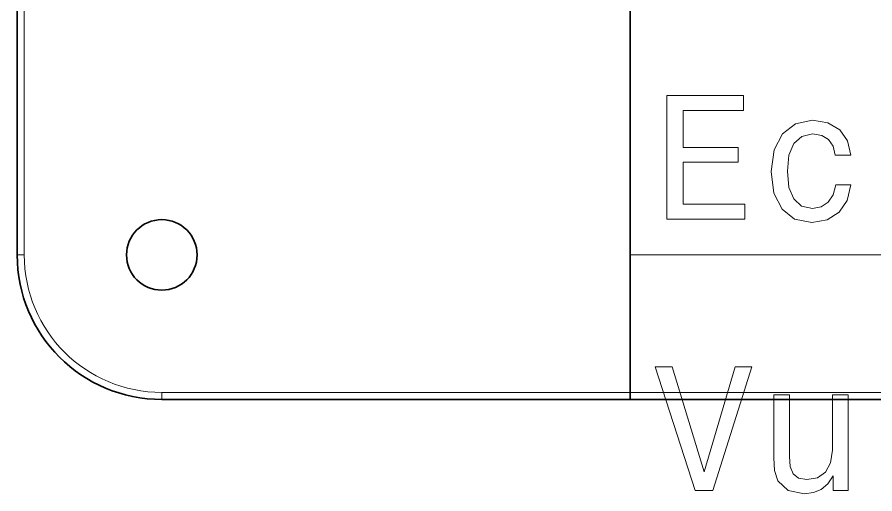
# Model space of a CAD drawing. Extents: x 468 to 804, y 295 to 621.
# Drawn here: x 573.16 to 597.47, y 399.22 to 412.74 of the extents above; entities that cross this region are included whole.
import ezdxf

# ---------------------------------------------------------------- set-up
doc = ezdxf.new("R2010")
doc.units = 0

msp = doc.modelspace()

# ---------------------------------------------------------------- linework, layer by layer
at = {"color": 7, "lineweight": 35}
for p, q in [((573.156, 435), (573.156, 406)), ((590.53, 406), (590.53, 435)), ((577.256, 401.9), (606.256, 401.9))]:
    msp.add_line(p, q, dxfattribs=at)
at = {"color": 7, "lineweight": 13}
for p, q in [((573.356, 435), (573.356, 406)), ((577.256, 402.1), (606.256, 402.1))]:
    msp.add_line(p, q, dxfattribs=at)
at = {"color": 7, "lineweight": 13, "ltscale": 0.004999}
msp.add_line((573.356, 406), (573.156, 406), dxfattribs=at)
at = {"color": 7, "lineweight": 13, "ltscale": 0.289999}
msp.add_line((602.13, 406), (590.53, 406), dxfattribs=at)
at = {"color": 7, "lineweight": 35, "ltscale": 0.1025}
msp.add_line((590.53, 406), (590.53, 401.9), dxfattribs=at)
at = {"color": 7, "lineweight": 13, "ltscale": 0.005}
msp.add_line((577.256, 402.1), (577.256, 401.9), dxfattribs=at)
at = {"color": 7, "lineweight": 35, "ltscale": 0.264999}
msp.add_line((601.13, 401.9), (590.53, 401.9), dxfattribs=at)
at = {"color": 7, "lineweight": 13}
for points in [[(591.568, 407.017), (593.787, 407.017), (593.787, 407.441), (592.032, 407.441), (592.032, 408.626), (593.595, 408.626), (593.595, 409.044), (592.032, 409.044), (592.032, 410.093), (593.747, 410.093), (593.747, 410.517), (591.568, 410.517)], [(596.344, 408.828), (596.783, 408.828), (596.692, 409.231), (596.475, 409.549), (596.137, 409.745), (595.698, 409.821), (595.214, 409.72), (594.846, 409.438), (594.614, 408.979), (594.533, 408.364), (594.609, 407.753), (594.836, 407.299), (595.194, 407.017), (595.683, 406.921), (596.117, 406.997), (596.455, 407.209), (596.687, 407.542), (596.788, 407.985), (596.364, 407.985), (596.288, 407.703), (596.147, 407.491), (595.945, 407.36), (595.698, 407.32), (595.391, 407.385), (595.169, 407.587), (595.033, 407.915), (594.987, 408.379), (595.033, 408.833), (595.174, 409.16), (595.401, 409.362), (595.698, 409.433), (595.961, 409.387), (596.157, 409.271), (596.288, 409.08)], [(593.505, 402.825), (592.627, 399.845), (591.724, 402.825), (591.245, 402.825), (592.375, 399.32), (592.879, 399.32), (593.984, 402.825)], [(596.707, 402.028), (596.263, 402.028), (596.263, 400.465), (596.213, 400.102), (596.067, 399.84), (595.84, 399.678), (595.542, 399.628), (595.305, 399.668), (595.154, 399.789), (595.068, 399.996), (595.048, 400.288), (595.048, 402.028), (594.604, 402.028), (594.604, 400.248), (594.619, 399.89), (594.715, 399.592), (595.007, 399.32), (595.476, 399.224), (595.729, 399.26), (595.945, 399.35), (596.132, 399.507), (596.283, 399.734), (596.283, 399.32), (596.707, 399.32)]]:
    msp.add_lwpolyline(points, close=True, dxfattribs=at)
at = {"color": 7, "lineweight": 35}
msp.add_circle((577.256, 406), 1, dxfattribs=at)
msp.add_arc((577.256, 406), 4.1, 180, 270, dxfattribs=at)
at = {"color": 7, "lineweight": 13}
msp.add_arc((577.256, 406), 3.9, 180, 270, dxfattribs=at)

doc.saveas('drawing.dxf')
